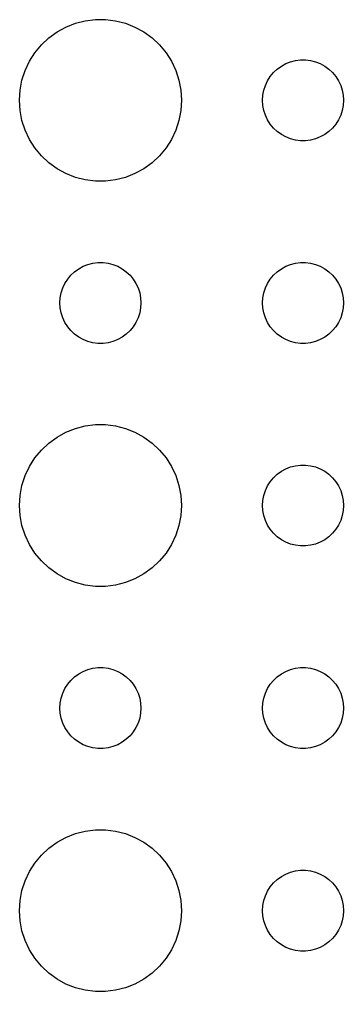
# Model space of a CAD drawing. Header units: metres. Extents: x -134 to 134, y -134 to 134.
# Drawn here: x 64.5 to 76.5, y 64.51 to 100.49 of the extents above; entities that cross this region are included whole.
import ezdxf

# ---------------------------------------------------------------- set-up
doc = ezdxf.new("R2010")
doc.units = ezdxf.units.M

msp = doc.modelspace()

# ---------------------------------------------------------------- linework, layer by layer
for p, q in [((66.573, 100.353), (66.9379, 100.447)), ((66.9379, 100.447), (67.3116, 100.494)), ((67.3116, 100.494), (67.6884, 100.494)), ((67.6884, 100.494), (68.0621, 100.447)), ((68.0621, 100.447), (68.427, 100.353)), ((65.8925, 100.033), (66.2227, 100.214)), ((66.2227, 100.214), (66.573, 100.353)), ((68.427, 100.353), (68.7773, 100.214)), ((68.7773, 100.214), (69.1075, 100.033)), ((65.3131, 99.5536), (65.5877, 99.8115)), ((65.5877, 99.8115), (65.8925, 100.033)), ((69.1075, 100.033), (69.4123, 99.8115)), ((69.4123, 99.8115), (69.6869, 99.5536)), ((65.073, 99.2634), (65.3131, 99.5536)), ((69.6869, 99.5536), (69.927, 99.2634)), ((64.8711, 98.9453), (65.073, 99.2634)), ((69.927, 99.2634), (70.1289, 98.9453)), ((74.5365, 98.9266), (74.7189, 98.9734)), ((74.7189, 98.9734), (74.9058, 98.997)), ((74.9058, 98.997), (75.0942, 98.997)), ((75.0942, 98.997), (75.2811, 98.9734)), ((75.2811, 98.9734), (75.4635, 98.9266)), ((64.7107, 98.6044), (64.8711, 98.9453)), ((70.1289, 98.9453), (70.2893, 98.6044)), ((73.9065, 98.5268), (74.0439, 98.6558)), ((74.0439, 98.6558), (74.1963, 98.7665)), ((74.1963, 98.7665), (74.3613, 98.8572)), ((74.3613, 98.8572), (74.5365, 98.9266)), ((75.4635, 98.9266), (75.6387, 98.8572)), ((75.6387, 98.8572), (75.8037, 98.7665)), ((75.8037, 98.7665), (75.9561, 98.6558)), ((75.9561, 98.6558), (76.0934, 98.5268)), ((64.5943, 98.2461), (64.7107, 98.6044)), ((70.2893, 98.6044), (70.4057, 98.2461)), ((73.6855, 98.2226), (73.7865, 98.3817)), ((73.7865, 98.3817), (73.9065, 98.5268)), ((76.0934, 98.5268), (76.2135, 98.3817)), ((76.2135, 98.3817), (76.3145, 98.2226)), ((64.5237, 97.876), (64.5943, 98.2461)), ((70.4057, 98.2461), (70.4763, 97.876)), ((73.5471, 97.873), (73.6053, 98.0522)), ((73.6053, 98.0522), (73.6855, 98.2226)), ((76.3145, 98.2226), (76.3947, 98.0522)), ((76.3947, 98.0522), (76.4529, 97.873)), ((64.5, 97.5), (64.5237, 97.876)), ((70.4763, 97.876), (70.5, 97.5)), ((73.5, 97.5), (73.5118, 97.688)), ((73.5118, 97.688), (73.5471, 97.873)), ((76.4529, 97.873), (76.4882, 97.688)), ((76.4882, 97.688), (76.5, 97.5)), ((64.5237, 97.124), (64.5, 97.5)), ((70.5, 97.5), (70.4763, 97.124)), ((73.5118, 97.312), (73.5, 97.5)), ((73.5471, 97.127), (73.5118, 97.312)), ((76.4882, 97.312), (76.4529, 97.127)), ((76.5, 97.5), (76.4882, 97.312)), ((64.5943, 96.7539), (64.5237, 97.124)), ((70.4763, 97.124), (70.4057, 96.7539)), ((73.6053, 96.9478), (73.5471, 97.127)), ((73.6855, 96.7774), (73.6053, 96.9478)), ((76.3947, 96.9478), (76.3145, 96.7774)), ((76.4529, 97.127), (76.3947, 96.9478)), ((64.7107, 96.3956), (64.5943, 96.7539)), ((70.4057, 96.7539), (70.2893, 96.3956)), ((73.7865, 96.6183), (73.6855, 96.7774)), ((73.9065, 96.4732), (73.7865, 96.6183)), ((74.0439, 96.3442), (73.9065, 96.4732)), ((76.0934, 96.4732), (75.9561, 96.3442)), ((76.2135, 96.6183), (76.0934, 96.4732)), ((76.3145, 96.7774), (76.2135, 96.6183)), ((64.8711, 96.0547), (64.7107, 96.3956)), ((70.2893, 96.3956), (70.1289, 96.0547)), ((74.1963, 96.2335), (74.0439, 96.3442)), ((74.3613, 96.1428), (74.1963, 96.2335)), ((74.5365, 96.0734), (74.3613, 96.1428)), ((75.6387, 96.1428), (75.4635, 96.0734)), ((75.8037, 96.2335), (75.6387, 96.1428)), ((75.9561, 96.3442), (75.8037, 96.2335)), ((65.073, 95.7366), (64.8711, 96.0547)), ((65.3131, 95.4464), (65.073, 95.7366)), ((69.927, 95.7366), (69.6869, 95.4464)), ((70.1289, 96.0547), (69.927, 95.7366)), ((74.7189, 96.0266), (74.5365, 96.0734)), ((74.9058, 96.003), (74.7189, 96.0266)), ((75.0942, 96.003), (74.9058, 96.003)), ((75.2811, 96.0266), (75.0942, 96.003)), ((75.4635, 96.0734), (75.2811, 96.0266)), ((65.5877, 95.1885), (65.3131, 95.4464)), ((69.6869, 95.4464), (69.4123, 95.1885)), ((65.8925, 94.967), (65.5877, 95.1885)), ((69.4123, 95.1885), (69.1075, 94.967)), ((66.2227, 94.7855), (65.8925, 94.967)), ((66.573, 94.6468), (66.2227, 94.7855)), ((68.7773, 94.7855), (68.427, 94.6468)), ((69.1075, 94.967), (68.7773, 94.7855)), ((66.9379, 94.5531), (66.573, 94.6468)), ((67.3116, 94.5059), (66.9379, 94.5531)), ((67.6884, 94.5059), (67.3116, 94.5059)), ((68.0621, 94.5531), (67.6884, 94.5059)), ((68.427, 94.6468), (68.0621, 94.5531)), ((66.8613, 91.3572), (67.0365, 91.4266)), ((67.0365, 91.4266), (67.2189, 91.4734)), ((67.2189, 91.4734), (67.4058, 91.497)), ((67.4058, 91.497), (67.5942, 91.497)), ((67.5942, 91.497), (67.7811, 91.4734)), ((67.7811, 91.4734), (67.9635, 91.4266)), ((67.9635, 91.4266), (68.1387, 91.3572)), ((74.3613, 91.3572), (74.5365, 91.4266)), ((74.5365, 91.4266), (74.7189, 91.4734)), ((74.7189, 91.4734), (74.9058, 91.497)), ((74.9058, 91.497), (75.0942, 91.497)), ((75.0942, 91.497), (75.2811, 91.4734)), ((75.2811, 91.4734), (75.4635, 91.4266)), ((75.4635, 91.4266), (75.6387, 91.3572)), ((66.4065, 91.0268), (66.5439, 91.1558)), ((66.5439, 91.1558), (66.6963, 91.2665)), ((66.6963, 91.2665), (66.8613, 91.3572)), ((68.1387, 91.3572), (68.3037, 91.2665)), ((68.3037, 91.2665), (68.4561, 91.1558)), ((68.4561, 91.1558), (68.5934, 91.0268)), ((73.9065, 91.0268), (74.0439, 91.1558)), ((74.0439, 91.1558), (74.1963, 91.2665)), ((74.1963, 91.2665), (74.3613, 91.3572)), ((75.6387, 91.3572), (75.8037, 91.2665)), ((75.8037, 91.2665), (75.9561, 91.1558)), ((75.9561, 91.1558), (76.0934, 91.0268)), ((66.1053, 90.5522), (66.1855, 90.7226)), ((66.1855, 90.7226), (66.2865, 90.8817)), ((66.2865, 90.8817), (66.4065, 91.0268)), ((68.5934, 91.0268), (68.7135, 90.8817)), ((68.7135, 90.8817), (68.8145, 90.7226)), ((68.8145, 90.7226), (68.8947, 90.5522)), ((73.6053, 90.5522), (73.6855, 90.7226)), ((73.6855, 90.7226), (73.7865, 90.8817)), ((73.7865, 90.8817), (73.9065, 91.0268)), ((76.0934, 91.0268), (76.2135, 90.8817)), ((76.2135, 90.8817), (76.3145, 90.7226)), ((76.3145, 90.7226), (76.3947, 90.5522)), ((66.0118, 90.188), (66.0471, 90.373)), ((66.0471, 90.373), (66.1053, 90.5522)), ((68.8947, 90.5522), (68.9529, 90.373)), ((68.9529, 90.373), (68.9882, 90.188)), ((73.5118, 90.188), (73.5471, 90.373)), ((73.5471, 90.373), (73.6053, 90.5522)), ((76.3947, 90.5522), (76.4529, 90.373)), ((76.4529, 90.373), (76.4882, 90.188)), ((66, 90), (66.0118, 90.188)), ((66.0118, 89.812), (66, 90)), ((68.9882, 90.188), (69, 90)), ((69, 90), (68.9882, 89.812)), ((73.5, 90), (73.5118, 90.188)), ((73.5118, 89.812), (73.5, 90)), ((76.4882, 90.188), (76.5, 90)), ((76.5, 90), (76.4882, 89.812)), ((66.0471, 89.627), (66.0118, 89.812)), ((66.1053, 89.4478), (66.0471, 89.627)), ((68.9529, 89.627), (68.8947, 89.4478)), ((68.9882, 89.812), (68.9529, 89.627)), ((73.5471, 89.627), (73.5118, 89.812)), ((73.6053, 89.4478), (73.5471, 89.627)), ((76.4529, 89.627), (76.3947, 89.4478)), ((76.4882, 89.812), (76.4529, 89.627)), ((66.1855, 89.2774), (66.1053, 89.4478)), ((66.2865, 89.1183), (66.1855, 89.2774)), ((68.8145, 89.2774), (68.7135, 89.1183)), ((68.8947, 89.4478), (68.8145, 89.2774)), ((73.6855, 89.2774), (73.6053, 89.4478)), ((73.7865, 89.1183), (73.6855, 89.2774)), ((76.3145, 89.2774), (76.2135, 89.1183)), ((76.3947, 89.4478), (76.3145, 89.2774)), ((66.4065, 88.9732), (66.2865, 89.1183)), ((66.5439, 88.8442), (66.4065, 88.9732)), ((68.5934, 88.9732), (68.4561, 88.8442)), ((68.7135, 89.1183), (68.5934, 88.9732)), ((73.9065, 88.9732), (73.7865, 89.1183)), ((74.0439, 88.8442), (73.9065, 88.9732)), ((76.0934, 88.9732), (75.9561, 88.8442)), ((76.2135, 89.1183), (76.0934, 88.9732)), ((66.6963, 88.7335), (66.5439, 88.8442)), ((66.8613, 88.6428), (66.6963, 88.7335)), ((67.0365, 88.5734), (66.8613, 88.6428)), ((67.2189, 88.5266), (67.0365, 88.5734)), ((67.9635, 88.5734), (67.7811, 88.5266)), ((68.1387, 88.6428), (67.9635, 88.5734)), ((68.3037, 88.7335), (68.1387, 88.6428)), ((68.4561, 88.8442), (68.3037, 88.7335)), ((74.1963, 88.7335), (74.0439, 88.8442)), ((74.3613, 88.6428), (74.1963, 88.7335)), ((74.5365, 88.5734), (74.3613, 88.6428)), ((74.7189, 88.5266), (74.5365, 88.5734)), ((75.4635, 88.5734), (75.2811, 88.5266)), ((75.6387, 88.6428), (75.4635, 88.5734)), ((75.8037, 88.7335), (75.6387, 88.6428)), ((75.9561, 88.8442), (75.8037, 88.7335)), ((67.4058, 88.503), (67.2189, 88.5266)), ((67.5942, 88.503), (67.4058, 88.503)), ((67.7811, 88.5266), (67.5942, 88.503)), ((74.9058, 88.503), (74.7189, 88.5266)), ((75.0942, 88.503), (74.9058, 88.503)), ((75.2811, 88.5266), (75.0942, 88.503)), ((66.2227, 85.2145), (66.573, 85.3532)), ((66.573, 85.3532), (66.9379, 85.4469)), ((66.9379, 85.4469), (67.3116, 85.4941)), ((67.3116, 85.4941), (67.6884, 85.4941)), ((67.6884, 85.4941), (68.0621, 85.4469)), ((68.0621, 85.4469), (68.427, 85.3532)), ((68.427, 85.3532), (68.7773, 85.2145)), ((65.5877, 84.8115), (65.8925, 85.033)), ((65.8925, 85.033), (66.2227, 85.2145)), ((68.7773, 85.2145), (69.1075, 85.033)), ((69.1075, 85.033), (69.4123, 84.8115)), ((65.3131, 84.5536), (65.5877, 84.8115)), ((69.4123, 84.8115), (69.6869, 84.5536)), ((64.8711, 83.9453), (65.073, 84.2634)), ((65.073, 84.2634), (65.3131, 84.5536)), ((69.6869, 84.5536), (69.927, 84.2634)), ((69.927, 84.2634), (70.1289, 83.9453)), ((64.7107, 83.6044), (64.8711, 83.9453)), ((70.1289, 83.9453), (70.2893, 83.6044)), ((74.1963, 83.7665), (74.3613, 83.8572)), ((74.3613, 83.8572), (74.5365, 83.9266)), ((74.5365, 83.9266), (74.7189, 83.9734)), ((74.7189, 83.9734), (74.9058, 83.997)), ((74.9058, 83.997), (75.0942, 83.997)), ((75.0942, 83.997), (75.2811, 83.9734)), ((75.2811, 83.9734), (75.4635, 83.9266)), ((75.4635, 83.9266), (75.6387, 83.8572)), ((75.6387, 83.8572), (75.8037, 83.7665)), ((64.5943, 83.2461), (64.7107, 83.6044)), ((70.2893, 83.6044), (70.4057, 83.2461)), ((73.7865, 83.3817), (73.9065, 83.5268)), ((73.9065, 83.5268), (74.0439, 83.6558)), ((74.0439, 83.6558), (74.1963, 83.7665)), ((75.8037, 83.7665), (75.9561, 83.6558)), ((75.9561, 83.6558), (76.0934, 83.5268)), ((76.0934, 83.5268), (76.2135, 83.3817)), ((64.5237, 82.876), (64.5943, 83.2461)), ((70.4057, 83.2461), (70.4763, 82.876)), ((73.6053, 83.0522), (73.6855, 83.2226)), ((73.6855, 83.2226), (73.7865, 83.3817)), ((76.2135, 83.3817), (76.3145, 83.2226)), ((76.3145, 83.2226), (76.3947, 83.0522)), ((64.5, 82.5), (64.5237, 82.876)), ((70.4763, 82.876), (70.5, 82.5)), ((73.5118, 82.688), (73.5471, 82.873)), ((73.5471, 82.873), (73.6053, 83.0522)), ((76.3947, 83.0522), (76.4529, 82.873)), ((76.4529, 82.873), (76.4882, 82.688)), ((64.5237, 82.124), (64.5, 82.5)), ((70.5, 82.5), (70.4763, 82.124)), ((73.5, 82.5), (73.5118, 82.688)), ((73.5118, 82.312), (73.5, 82.5)), ((76.4882, 82.688), (76.5, 82.5)), ((76.5, 82.5), (76.4882, 82.312)), ((64.5943, 81.7539), (64.5237, 82.124)), ((70.4763, 82.124), (70.4057, 81.7539)), ((73.5471, 82.127), (73.5118, 82.312)), ((73.6053, 81.9478), (73.5471, 82.127)), ((76.4529, 82.127), (76.3947, 81.9478)), ((76.4882, 82.312), (76.4529, 82.127)), ((64.7107, 81.3956), (64.5943, 81.7539)), ((70.4057, 81.7539), (70.2893, 81.3956)), ((73.6855, 81.7774), (73.6053, 81.9478)), ((73.7865, 81.6183), (73.6855, 81.7774)), ((76.3145, 81.7774), (76.2135, 81.6183)), ((76.3947, 81.9478), (76.3145, 81.7774)), ((64.8711, 81.0547), (64.7107, 81.3956)), ((70.2893, 81.3956), (70.1289, 81.0547)), ((73.9065, 81.4732), (73.7865, 81.6183)), ((74.0439, 81.3442), (73.9065, 81.4732)), ((74.1963, 81.2335), (74.0439, 81.3442)), ((75.9561, 81.3442), (75.8037, 81.2335)), ((76.0934, 81.4732), (75.9561, 81.3442)), ((76.2135, 81.6183), (76.0934, 81.4732)), ((65.073, 80.7366), (64.8711, 81.0547)), ((70.1289, 81.0547), (69.927, 80.7366)), ((74.3613, 81.1428), (74.1963, 81.2335)), ((74.5365, 81.0734), (74.3613, 81.1428)), ((74.7189, 81.0266), (74.5365, 81.0734)), ((74.9058, 81.003), (74.7189, 81.0266)), ((75.0942, 81.003), (74.9058, 81.003)), ((75.2811, 81.0266), (75.0942, 81.003)), ((75.4635, 81.0734), (75.2811, 81.0266)), ((75.6387, 81.1428), (75.4635, 81.0734)), ((75.8037, 81.2335), (75.6387, 81.1428)), ((65.3131, 80.4464), (65.073, 80.7366)), ((69.927, 80.7366), (69.6869, 80.4464)), ((65.5877, 80.1885), (65.3131, 80.4464)), ((69.6869, 80.4464), (69.4123, 80.1885)), ((65.8925, 79.967), (65.5877, 80.1885)), ((66.2227, 79.7855), (65.8925, 79.967)), ((69.1075, 79.967), (68.7773, 79.7855)), ((69.4123, 80.1885), (69.1075, 79.967)), ((66.573, 79.6468), (66.2227, 79.7855)), ((66.9379, 79.5531), (66.573, 79.6468)), ((67.3116, 79.5059), (66.9379, 79.5531)), ((68.0621, 79.5531), (67.6884, 79.5059)), ((68.427, 79.6468), (68.0621, 79.5531)), ((68.7773, 79.7855), (68.427, 79.6468)), ((67.6884, 79.5059), (67.3116, 79.5059)), ((66.6963, 76.2665), (66.8613, 76.3572)), ((66.8613, 76.3572), (67.0365, 76.4266)), ((67.0365, 76.4266), (67.2189, 76.4734)), ((67.2189, 76.4734), (67.4058, 76.497)), ((67.4058, 76.497), (67.5942, 76.497)), ((67.5942, 76.497), (67.7811, 76.4734)), ((67.7811, 76.4734), (67.9635, 76.4266)), ((67.9635, 76.4266), (68.1387, 76.3572)), ((68.1387, 76.3572), (68.3037, 76.2665)), ((74.1963, 76.2665), (74.3613, 76.3572)), ((74.3613, 76.3572), (74.5365, 76.4266)), ((74.5365, 76.4266), (74.7189, 76.4734)), ((74.7189, 76.4734), (74.9058, 76.497)), ((74.9058, 76.497), (75.0942, 76.497)), ((75.0942, 76.497), (75.2811, 76.4734)), ((75.2811, 76.4734), (75.4635, 76.4266)), ((75.4635, 76.4266), (75.6387, 76.3572)), ((75.6387, 76.3572), (75.8037, 76.2665)), ((66.2865, 75.8817), (66.4065, 76.0268)), ((66.4065, 76.0268), (66.5439, 76.1558)), ((66.5439, 76.1558), (66.6963, 76.2665)), ((68.3037, 76.2665), (68.4561, 76.1558)), ((68.4561, 76.1558), (68.5934, 76.0268)), ((68.5934, 76.0268), (68.7135, 75.8817)), ((73.7865, 75.8817), (73.9065, 76.0268)), ((73.9065, 76.0268), (74.0439, 76.1558)), ((74.0439, 76.1558), (74.1963, 76.2665)), ((75.8037, 76.2665), (75.9561, 76.1558)), ((75.9561, 76.1558), (76.0934, 76.0268)), ((76.0934, 76.0268), (76.2135, 75.8817)), ((66.1053, 75.5522), (66.1855, 75.7226)), ((66.1855, 75.7226), (66.2865, 75.8817)), ((68.7135, 75.8817), (68.8145, 75.7226)), ((68.8145, 75.7226), (68.8947, 75.5522)), ((73.6053, 75.5522), (73.6855, 75.7226)), ((73.6855, 75.7226), (73.7865, 75.8817)), ((76.2135, 75.8817), (76.3145, 75.7226)), ((76.3145, 75.7226), (76.3947, 75.5522)), ((66.0118, 75.188), (66.0471, 75.373)), ((66.0471, 75.373), (66.1053, 75.5522)), ((68.8947, 75.5522), (68.9529, 75.373)), ((68.9529, 75.373), (68.9882, 75.188)), ((73.5118, 75.188), (73.5471, 75.373)), ((73.5471, 75.373), (73.6053, 75.5522)), ((76.3947, 75.5522), (76.4529, 75.373)), ((76.4529, 75.373), (76.4882, 75.188)), ((66, 75), (66.0118, 75.188)), ((66.0118, 74.812), (66, 75)), ((68.9882, 75.188), (69, 75)), ((69, 75), (68.9882, 74.812)), ((73.5, 75), (73.5118, 75.188)), ((73.5118, 74.812), (73.5, 75)), ((76.4882, 75.188), (76.5, 75)), ((76.5, 75), (76.4882, 74.812)), ((66.0471, 74.627), (66.0118, 74.812)), ((66.1053, 74.4478), (66.0471, 74.627)), ((68.9529, 74.627), (68.8947, 74.4478)), ((68.9882, 74.812), (68.9529, 74.627)), ((73.5471, 74.627), (73.5118, 74.812)), ((73.6053, 74.4478), (73.5471, 74.627)), ((76.4529, 74.627), (76.3947, 74.4478)), ((76.4882, 74.812), (76.4529, 74.627)), ((66.1855, 74.2774), (66.1053, 74.4478)), ((66.2865, 74.1183), (66.1855, 74.2774)), ((68.8145, 74.2774), (68.7135, 74.1183)), ((68.8947, 74.4478), (68.8145, 74.2774)), ((73.6855, 74.2774), (73.6053, 74.4478)), ((73.7865, 74.1183), (73.6855, 74.2774)), ((76.3145, 74.2774), (76.2135, 74.1183)), ((76.3947, 74.4478), (76.3145, 74.2774)), ((66.4065, 73.9732), (66.2865, 74.1183)), ((66.5439, 73.8442), (66.4065, 73.9732)), ((66.6963, 73.7335), (66.5439, 73.8442)), ((68.4561, 73.8442), (68.3037, 73.7335)), ((68.5934, 73.9732), (68.4561, 73.8442)), ((68.7135, 74.1183), (68.5934, 73.9732)), ((73.9065, 73.9732), (73.7865, 74.1183)), ((74.0439, 73.8442), (73.9065, 73.9732)), ((74.1963, 73.7335), (74.0439, 73.8442)), ((75.9561, 73.8442), (75.8037, 73.7335)), ((76.0934, 73.9732), (75.9561, 73.8442)), ((76.2135, 74.1183), (76.0934, 73.9732)), ((66.8613, 73.6428), (66.6963, 73.7335)), ((67.0365, 73.5734), (66.8613, 73.6428)), ((67.2189, 73.5266), (67.0365, 73.5734)), ((67.4058, 73.503), (67.2189, 73.5266)), ((67.5942, 73.503), (67.4058, 73.503)), ((67.7811, 73.5266), (67.5942, 73.503)), ((67.9635, 73.5734), (67.7811, 73.5266)), ((68.1387, 73.6428), (67.9635, 73.5734)), ((68.3037, 73.7335), (68.1387, 73.6428)), ((74.3613, 73.6428), (74.1963, 73.7335)), ((74.5365, 73.5734), (74.3613, 73.6428)), ((74.7189, 73.5266), (74.5365, 73.5734)), ((74.9058, 73.503), (74.7189, 73.5266)), ((75.0942, 73.503), (74.9058, 73.503)), ((75.2811, 73.5266), (75.0942, 73.503)), ((75.4635, 73.5734), (75.2811, 73.5266)), ((75.6387, 73.6428), (75.4635, 73.5734)), ((75.8037, 73.7335), (75.6387, 73.6428)), ((65.8925, 70.033), (66.2227, 70.2145)), ((66.2227, 70.2145), (66.573, 70.3532)), ((66.573, 70.3532), (66.9379, 70.4469)), ((66.9379, 70.4469), (67.3116, 70.4941)), ((67.3116, 70.4941), (67.6884, 70.4941)), ((67.6884, 70.4941), (68.0621, 70.4469)), ((68.0621, 70.4469), (68.427, 70.3532)), ((68.427, 70.3532), (68.7773, 70.2145)), ((68.7773, 70.2145), (69.1075, 70.033)), ((65.5877, 69.8115), (65.8925, 70.033)), ((69.1075, 70.033), (69.4123, 69.8115)), ((65.073, 69.2634), (65.3131, 69.5536)), ((65.3131, 69.5536), (65.5877, 69.8115)), ((69.4123, 69.8115), (69.6869, 69.5536)), ((69.6869, 69.5536), (69.927, 69.2634)), ((64.8711, 68.9453), (65.073, 69.2634)), ((69.927, 69.2634), (70.1289, 68.9453)), ((64.7107, 68.6044), (64.8711, 68.9453)), ((70.1289, 68.9453), (70.2893, 68.6044)), ((74.0439, 68.6558), (74.1963, 68.7665)), ((74.1963, 68.7665), (74.3613, 68.8572)), ((74.3613, 68.8572), (74.5365, 68.9266)), ((74.5365, 68.9266), (74.7189, 68.9734)), ((74.7189, 68.9734), (74.9058, 68.997)), ((74.9058, 68.997), (75.0942, 68.997)), ((75.0942, 68.997), (75.2811, 68.9734)), ((75.2811, 68.9734), (75.4635, 68.9266)), ((75.4635, 68.9266), (75.6387, 68.8572)), ((75.6387, 68.8572), (75.8037, 68.7665)), ((75.8037, 68.7665), (75.9561, 68.6558)), ((64.5943, 68.2461), (64.7107, 68.6044)), ((70.2893, 68.6044), (70.4057, 68.2461)), ((73.6855, 68.2226), (73.7865, 68.3817)), ((73.7865, 68.3817), (73.9065, 68.5268)), ((73.9065, 68.5268), (74.0439, 68.6558)), ((75.9561, 68.6558), (76.0934, 68.5268)), ((76.0934, 68.5268), (76.2135, 68.3817)), ((76.2135, 68.3817), (76.3145, 68.2226)), ((64.5237, 67.876), (64.5943, 68.2461)), ((70.4057, 68.2461), (70.4763, 67.876)), ((73.5471, 67.873), (73.6053, 68.0522)), ((73.6053, 68.0522), (73.6855, 68.2226)), ((76.3145, 68.2226), (76.3947, 68.0522)), ((76.3947, 68.0522), (76.4529, 67.873)), ((64.5, 67.5), (64.5237, 67.876)), ((70.4763, 67.876), (70.5, 67.5)), ((73.5, 67.5), (73.5118, 67.688)), ((73.5118, 67.688), (73.5471, 67.873)), ((76.4529, 67.873), (76.4882, 67.688)), ((76.4882, 67.688), (76.5, 67.5)), ((64.5237, 67.124), (64.5, 67.5)), ((70.5, 67.5), (70.4763, 67.124)), ((73.5118, 67.312), (73.5, 67.5)), ((73.5471, 67.127), (73.5118, 67.312)), ((76.4882, 67.312), (76.4529, 67.127)), ((76.5, 67.5), (76.4882, 67.312)), ((64.5943, 66.7539), (64.5237, 67.124)), ((70.4763, 67.124), (70.4057, 66.7539)), ((73.6053, 66.9478), (73.5471, 67.127)), ((73.6855, 66.7774), (73.6053, 66.9478)), ((76.3947, 66.9478), (76.3145, 66.7774)), ((76.4529, 67.127), (76.3947, 66.9478)), ((64.7107, 66.3956), (64.5943, 66.7539)), ((70.4057, 66.7539), (70.2893, 66.3956)), ((73.7865, 66.6183), (73.6855, 66.7774)), ((73.9065, 66.4732), (73.7865, 66.6183)), ((76.2135, 66.6183), (76.0934, 66.4732)), ((76.3145, 66.7774), (76.2135, 66.6183)), ((64.8711, 66.0547), (64.7107, 66.3956)), ((70.2893, 66.3956), (70.1289, 66.0547)), ((74.0439, 66.3442), (73.9065, 66.4732)), ((74.1963, 66.2335), (74.0439, 66.3442)), ((74.3613, 66.1428), (74.1963, 66.2335)), ((75.8037, 66.2335), (75.6387, 66.1428)), ((75.9561, 66.3442), (75.8037, 66.2335)), ((76.0934, 66.4732), (75.9561, 66.3442)), ((65.073, 65.7366), (64.8711, 66.0547)), ((70.1289, 66.0547), (69.927, 65.7366)), ((74.5365, 66.0734), (74.3613, 66.1428)), ((74.7189, 66.0266), (74.5365, 66.0734)), ((74.9058, 66.003), (74.7189, 66.0266)), ((75.0942, 66.003), (74.9058, 66.003)), ((75.2811, 66.0266), (75.0942, 66.003)), ((75.4635, 66.0734), (75.2811, 66.0266)), ((75.6387, 66.1428), (75.4635, 66.0734)), ((65.3131, 65.4464), (65.073, 65.7366)), ((69.927, 65.7366), (69.6869, 65.4464)), ((65.5877, 65.1885), (65.3131, 65.4464)), ((65.8925, 64.967), (65.5877, 65.1885)), ((69.4123, 65.1885), (69.1075, 64.967)), ((69.6869, 65.4464), (69.4123, 65.1885)), ((66.2227, 64.7855), (65.8925, 64.967)), ((66.573, 64.6468), (66.2227, 64.7855)), ((68.7773, 64.7855), (68.427, 64.6468)), ((69.1075, 64.967), (68.7773, 64.7855)), ((66.9379, 64.5531), (66.573, 64.6468)), ((67.3116, 64.5059), (66.9379, 64.5531)), ((67.6884, 64.5059), (67.3116, 64.5059)), ((68.0621, 64.5531), (67.6884, 64.5059)), ((68.427, 64.6468), (68.0621, 64.5531))]:
    msp.add_line(p, q)

doc.saveas('drawing.dxf')
